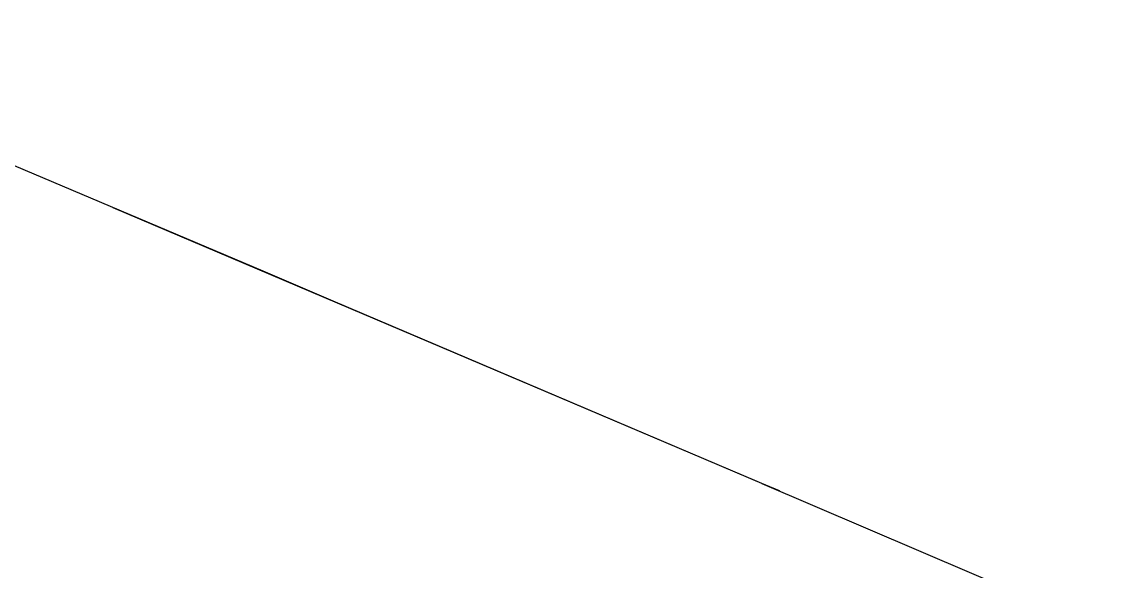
# Model space of a CAD drawing. Extents: x 0 to 11, y 0 to 8.5.
# Drawn here: x 4.36472 to 4.39368, y 5.98128 to 5.99603 of the extents above; entities that cross this region are included whole.
import ezdxf

# ---------------------------------------------------------------- set-up
doc = ezdxf.new("R2010")
doc.units = 0
doc.header["$LTSCALE"] = 0.5
doc.header["$MEASUREMENT"] = 0
doc.layers.add('VISIBLE', color=7, linetype='CONTINUOUS')

msp = doc.modelspace()

# ---------------------------------------------------------------- linework, layer by layer
at = {"layer": 'VISIBLE'}
for p, q in [((4.36717446, 5.99104689), (4.38482264, 5.98354743)), ((4.36717446, 5.99104689), (4.38482264, 5.98354743)), ((4.38459604, 5.98364217), (4.39368462, 5.97975638)), ((4.38506649, 5.98344549), (4.38459604, 5.98364217))]:
    msp.add_line(p, q, dxfattribs=at)
at = {"layer": 'VISIBLE', "flags": 128}
msp.add_lwpolyline([(4.35542597, 5.99603496), (4.35828492, 5.99481958), (4.36375615, 5.99249631), (4.37119345, 5.98934312), (4.37226601, 5.98888837), (4.37307267, 5.98854496), (4.38506649, 5.98344549), (4.38506649, 5.98344549)], dxfattribs=at)

doc.saveas('drawing.dxf')
